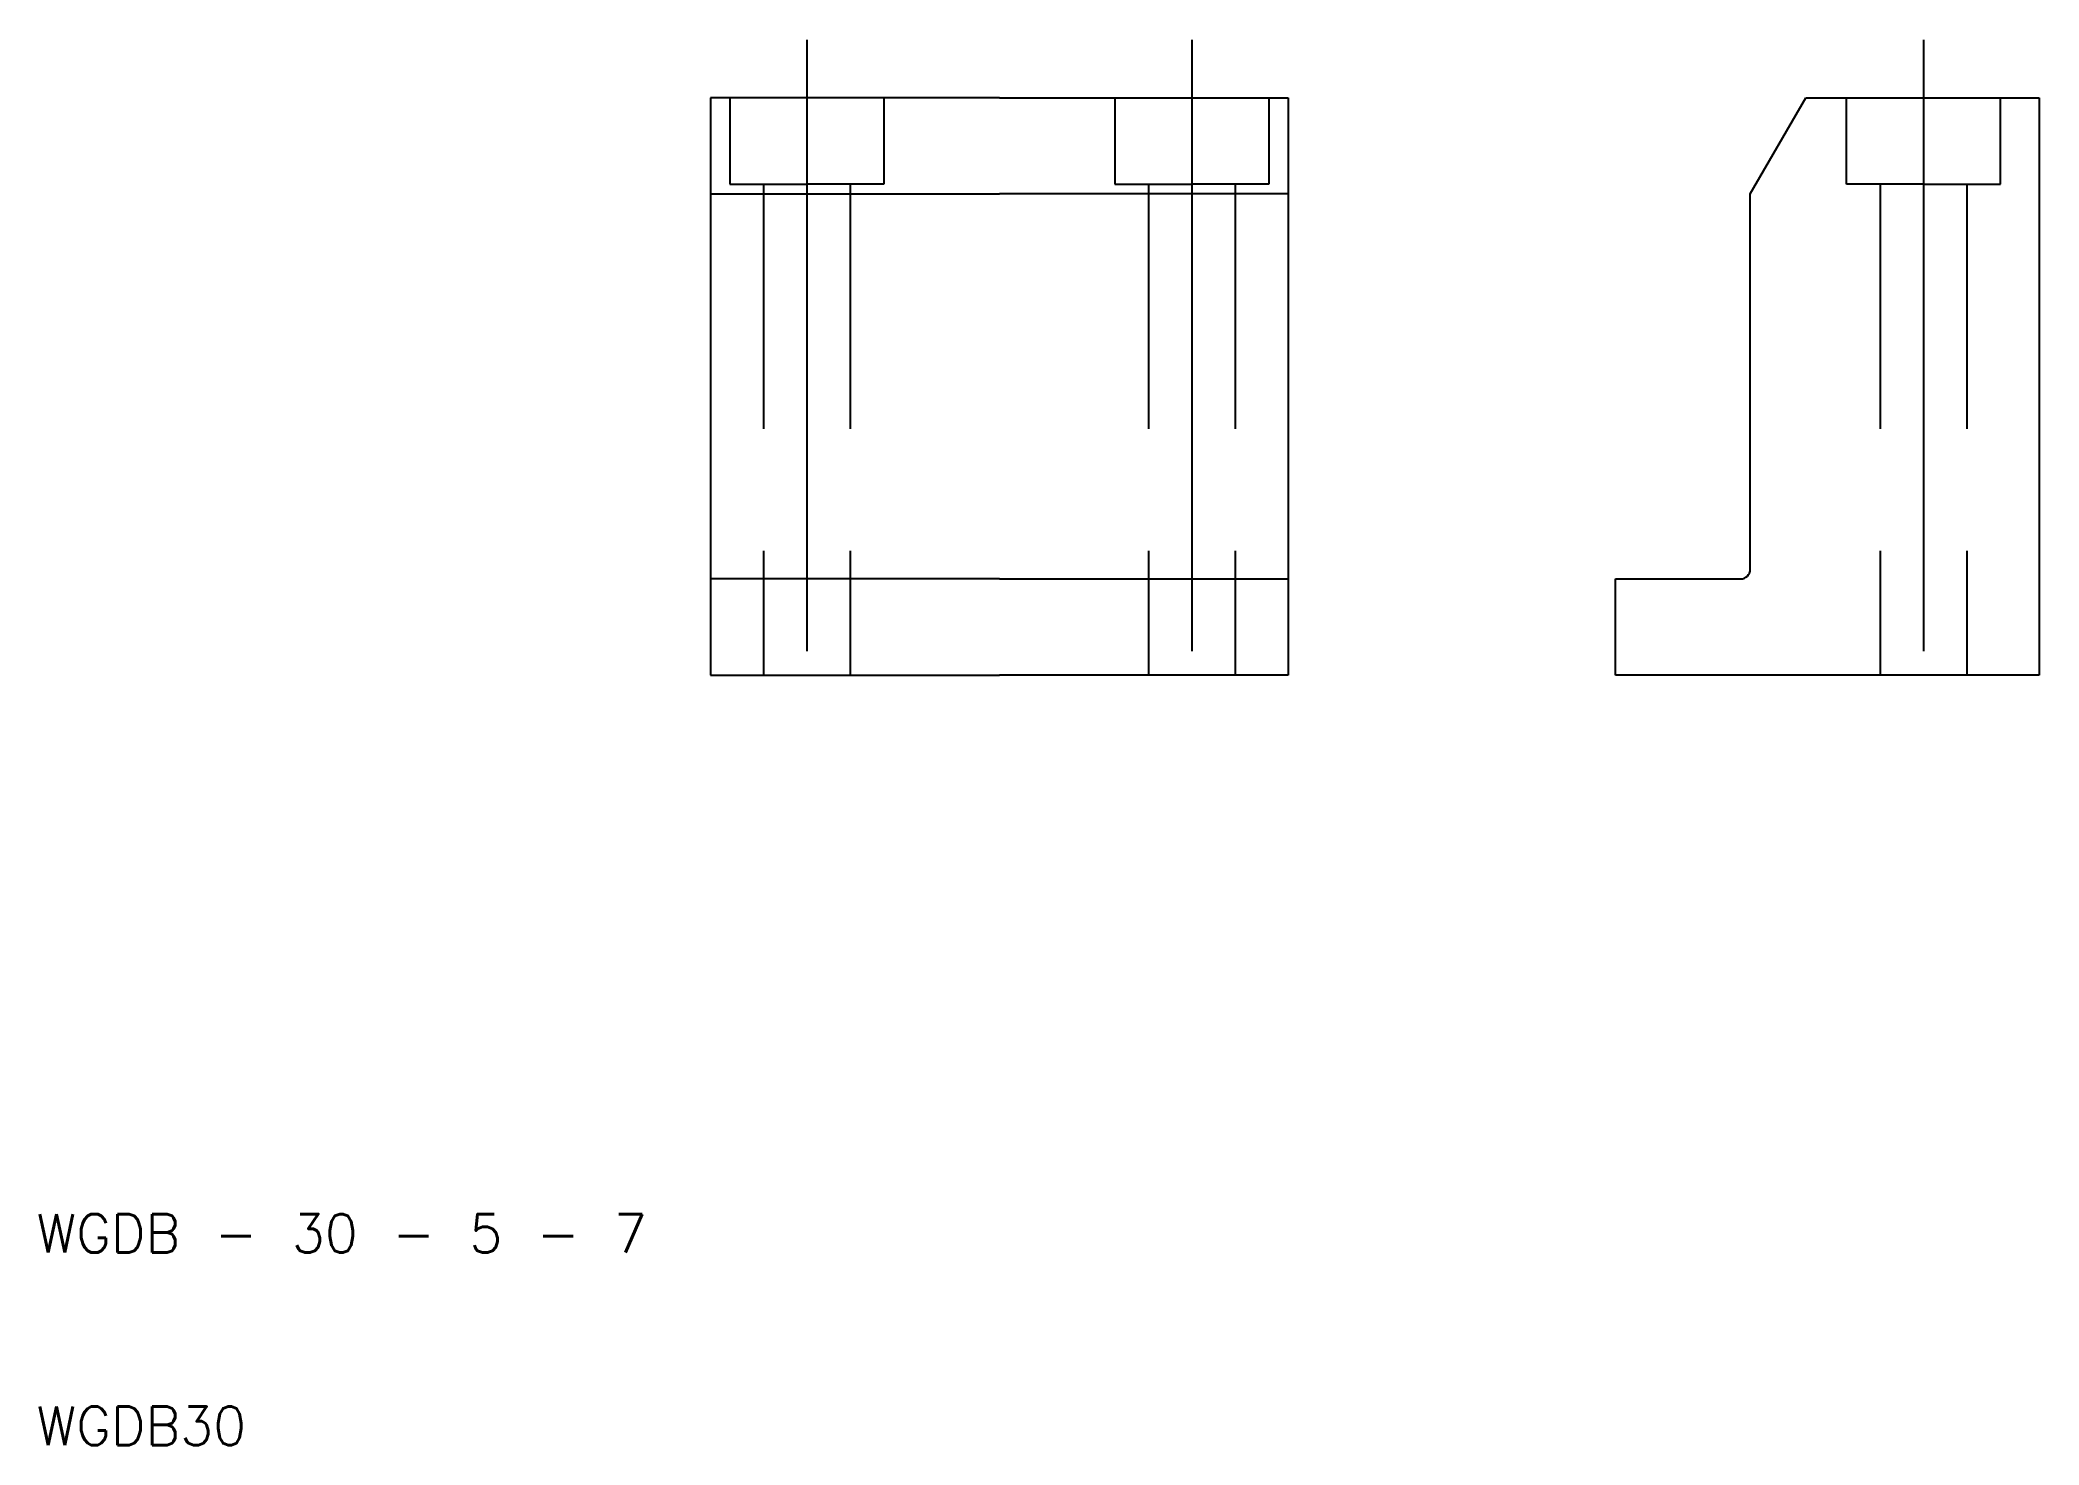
# Model space of a CAD drawing. Extents: x 10 to 114, y 10 to 83.
import ezdxf

# ---------------------------------------------------------------- set-up
doc = ezdxf.new("R2010")
doc.units = 0
doc.linetypes.add('CENTER', pattern=[50.8, 31.75, -6.35, 6.35, -6.35])
doc.linetypes.add('DASHED', pattern=[19.05, 12.7, -6.35])
doc.layers.get('0').update_dxf_attribs({"linetype": 'CONTINUOUS'})
doc.layers.add('CENTER', color=1, linetype='CENTER')
doc.styles.get("Standard").update_dxf_attribs({"font": 'txt.shx'})

msp = doc.modelspace()

# ---------------------------------------------------------------- linework, layer by layer
for p, q in [((45, 80), (45, 50)), ((60, 80), (45, 80)), ((60, 80), (75, 80)), ((75, 80), (75, 50)), ((99, 75), (101.89, 80)), ((101.89, 80), (114, 80)), ((114, 80), (114, 50)), ((45, 75), (60, 75)), ((75, 75), (60, 75)), ((99, 55.5), (99, 75)), ((60, 55), (45, 55)), ((60, 55), (75, 55)), ((92, 55), (98.5, 55)), ((92, 50), (92, 55)), ((45, 50), (60, 50)), ((75, 50), (60, 50)), ((114, 50), (92, 50))]:
    msp.add_line(p, q)
at = {"color": 3, "linetype": 'DASHED'}
for p, q in [((46, 80), (46, 75.5)), ((54, 80), (54, 75.5)), ((66, 80), (66, 75.5)), ((74, 80), (74, 75.5)), ((104, 75.5), (104, 80)), ((112, 75.5), (112, 80)), ((46, 75.5), (50, 75.5)), ((47.75, 75.5), (47.75, 50)), ((54, 75.5), (50, 75.5)), ((52.25, 75.5), (52.25, 50)), ((66, 75.5), (70, 75.5)), ((67.75, 75.5), (67.75, 50)), ((74, 75.5), (70, 75.5)), ((72.25, 75.5), (72.25, 50)), ((108, 75.5), (104, 75.5)), ((105.75, 75.5), (105.75, 50)), ((108, 75.5), (112, 75.5)), ((110.25, 75.5), (110.25, 50))]:
    msp.add_line(p, q, dxfattribs=at)
msp.add_arc((98.5, 55.5), 0.5, 270, 0)
at = {"layer": 'CENTER'}
for p, q in [((50, 83), (50, 47)), ((70, 83), (70, 47)), ((108, 83), (108, 47))]:
    msp.add_line(p, q, dxfattribs=at)

# ---------------------------------------------------------------- texts
for s, p in [('WGDB - 30 - 5 - 7', (10, 20)), ('WGDB30', (10, 10))]:
    msp.add_text(s, height=2).set_placement(p)

doc.saveas('drawing.dxf')
